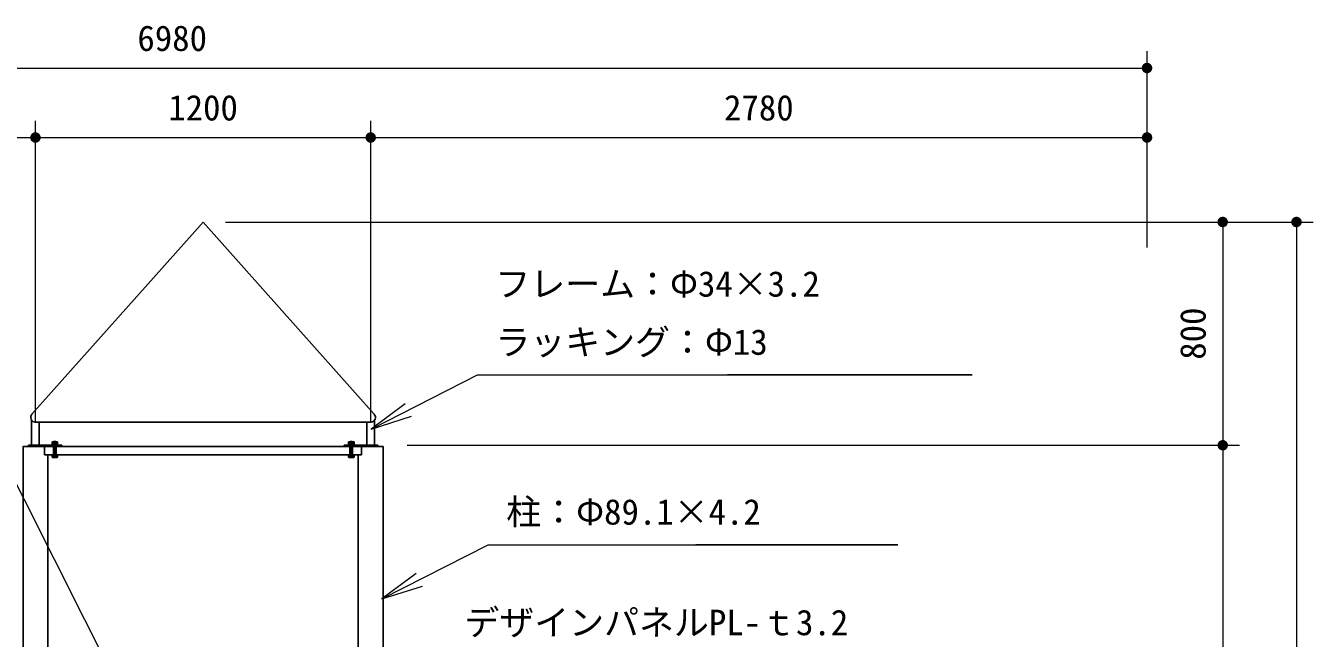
# Model space of a CAD drawing. Units: millimetres at full size, sheet at 1:50. Extents: x 750 to 20250, y 750 to 14100.
# Drawn here: x 5678 to 10287, y 5069 to 7264 of the extents above; entities that cross this region are included whole.
import ezdxf
from ezdxf.enums import TextEntityAlignment as Align

# ---------------------------------------------------------------- set-up
doc = ezdxf.new("R2010")
doc.units = ezdxf.units.MM
doc.header["$LTSCALE"] = 50
for name, color, linetype, lineweight in [('D-STR-DIM\u3000寸法線、寸法値', 7, 'Continuous', 13), ('D-STR-HTXT\u3000旗上げ', 7, 'Continuous', 13), ('D-STR\u3000構造物外形線', 1, 'Continuous', 25)]:
    doc.layers.add(name, color=color, linetype=linetype, lineweight=lineweight)
doc.styles.add('ＭＳ ゴシック', font='')
doc.styles.get('ＭＳ ゴシック').set_extended_font_data('MS Gothic')

# ---------------------------------------------------------------- blocks, each defined once
blk = doc.blocks.new('filled_dot')
at = {"color": 0, "linetype": 'Continuous', "lineweight": -2, "const_width": 1.25}
blk.add_lwpolyline([(-0.625, 0, 1), (0.625, 0, 1)], format="xyb", close=True, dxfattribs=at)
blk = doc.blocks.new('open_arrow')
at = {"color": 0, "linetype": 'Continuous', "lineweight": -2}
blk.add_lwpolyline([(7.5, 1.25), (0, 0), (7.5, -1.25)], dxfattribs=at)

msp = doc.modelspace()

# ---------------------------------------------------------------- linework, layer by layer
at = {"layer": 'D-STR-DIM\u3000寸法線、寸法値'}
for p, q in [((9692.03, 6469.1), (9692.03, 7172.36)), ((2713.05, 7112.36), (9692.03, 7112.36)), ((5713.05, 5840.65), (5713.05, 6923.37)), ((5713.05, 5840.65), (5713.05, 6923.37)), ((6913.05, 5840.65), (6913.05, 6923.37)), ((6913.05, 5840.65), (6913.05, 6923.37)), ((9692.03, 6469.1), (9692.03, 6923.37)), ((3913.05, 6863.37), (5713.05, 6863.37)), ((5713.05, 6863.37), (6913.05, 6863.37)), ((6913.05, 6863.37), (9692.03, 6863.37)), ((6393.05, 6560.65), (10022.99, 6560.65)), ((6393.05, 6560.65), (10287.06, 6560.65)), ((9962.99, 6560.65), (9962.99, 5760.65)), ((10227.06, 6560.65), (10227.06, 2360.65)), ((7043.85, 5760.65), (10022.99, 5760.65)), ((7043.85, 5760.65), (10022.99, 5760.65)), ((9962.99, 5760.65), (9962.99, 3860.65))]:
    msp.add_line(p, q, dxfattribs=at)
at = {"layer": 'D-STR-HTXT\u3000旗上げ'}
for points in [[(5996.86, 4920.93), (5241.22, 6424.84), (5221.22, 6424.84), (3307.51, 6424.84), (4264.36, 6424.84)], [(6914.49, 5818.81), (7295.08, 6012.88), (7315.08, 6012.88), (9065.72, 6012.88), (8190.4, 6012.88)], [(6953.4, 5210.28), (7333.99, 5404.35), (7353.99, 5404.35), (8799.43, 5404.35), (8076.71, 5404.35)]]:
    msp.add_lwpolyline(points, dxfattribs=at)
at = {"layer": 'D-STR\u3000構造物外形線'}
for p, q in [((6313.05, 6560.65), (5700.35, 5871.95)), ((6313.05, 6560.65), (6925.75, 5871.95)), ((5699.45, 5760.65), (5699.45, 5850.45)), ((5713.05, 5843.65), (6913.05, 5843.65)), ((5726.65, 5760.65), (5726.65, 5843.65)), ((6899.45, 5760.65), (6899.45, 5843.65)), ((6926.65, 5760.65), (6926.65, 5850.45)), ((5772.1, 5762.65), (5772.1, 5760.65)), ((5793.1, 5762.65), (5772.1, 5762.65)), ((5772.78, 5772.35), (5774.52, 5773.15)), ((5772.78, 5765.15), (5772.78, 5772.35)), ((5792.41, 5765.15), (5772.78, 5765.15)), ((5773.8, 5765.15), (5773.8, 5762.65)), ((5790.67, 5773.15), (5774.52, 5773.15)), ((5779.1, 5774.15), (5777.6, 5772.65)), ((5777.6, 5726.15), (5777.6, 5772.65)), ((5787.6, 5772.65), (5777.6, 5772.65)), ((5777.69, 5765.15), (5777.69, 5772.35)), ((5778.41, 5748.15), (5778.41, 5773.46)), ((5786.1, 5774.15), (5779.1, 5774.15)), ((5781.16, 5765.15), (5782.6, 5762.65)), ((5782.6, 5715.75), (5782.6, 5775.55)), ((5782.6, 5759.05), (5782.6, 5774.75)), ((5782.6, 5765.15), (5784.04, 5762.65)), ((5786.1, 5774.15), (5787.6, 5772.65)), ((5786.79, 5748.15), (5786.79, 5773.46)), ((5787.51, 5765.15), (5787.51, 5772.35)), ((5787.6, 5726.15), (5787.6, 5772.65)), ((5792.41, 5772.35), (5790.67, 5773.15)), ((5791.4, 5765.15), (5791.4, 5762.65)), ((5792.41, 5765.15), (5792.41, 5772.35)), ((5793.1, 5762.65), (5793.1, 5760.65)), ((6833, 5762.65), (6833, 5760.65)), ((6833, 5762.65), (6854, 5762.65)), ((6833.68, 5772.35), (6835.42, 5773.15)), ((6833.68, 5765.15), (6833.68, 5772.35)), ((6833.68, 5765.15), (6853.31, 5765.15)), ((6834.7, 5765.15), (6834.7, 5762.65)), ((6835.42, 5773.15), (6851.57, 5773.15)), ((6840, 5774.15), (6838.5, 5772.65)), ((6838.5, 5726.15), (6838.5, 5772.65)), ((6838.5, 5772.65), (6848.5, 5772.65)), ((6838.59, 5765.15), (6838.59, 5772.35)), ((6839.31, 5748.15), (6839.31, 5773.46)), ((6840, 5774.15), (6847, 5774.15)), ((6843.5, 5765.15), (6842.06, 5762.65)), ((6843.5, 5715.75), (6843.5, 5775.55)), ((6843.5, 5759.05), (6843.5, 5774.75)), ((6844.94, 5765.15), (6843.5, 5762.65)), ((6847, 5774.15), (6848.5, 5772.65)), ((6847.69, 5748.15), (6847.69, 5773.46)), ((6848.41, 5765.15), (6848.41, 5772.35)), ((6848.5, 5726.15), (6848.5, 5772.65)), ((6853.31, 5772.35), (6851.57, 5773.15)), ((6852.3, 5765.15), (6852.3, 5762.65)), ((6853.31, 5765.15), (6853.31, 5772.35)), ((6854, 5762.65), (6854, 5760.65)), ((5688.05, 5760.65), (5807.6, 5760.65)), ((5688.05, 5756.15), (5688.05, 5760.65)), ((5745.98, 5726.15), (5745.98, 5756.15)), ((5745.98, 5726.15), (6880.11, 5726.15)), ((5757.6, 5726.15), (5757.6, 3830.65)), ((5793.1, 5760.65), (5772.1, 5760.65)), ((5793.1, 5726.15), (5772.1, 5726.15)), ((5772.1, 5724.15), (5772.1, 5726.15)), ((5793.1, 5724.15), (5772.1, 5724.15)), ((5772.78, 5724.15), (5772.78, 5717.95)), ((5772.78, 5717.95), (5774.52, 5717.15)), ((5790.67, 5717.15), (5774.52, 5717.15)), ((5778.41, 5748.15), (5777.6, 5746.74)), ((5787.6, 5748.15), (5777.6, 5748.15)), ((5777.69, 5724.15), (5777.69, 5717.95)), ((5786.79, 5748.15), (5787.6, 5746.74)), ((5787.51, 5724.15), (5787.51, 5717.95)), ((5792.41, 5717.95), (5790.67, 5717.15)), ((5792.41, 5724.15), (5792.41, 5717.95)), ((5793.1, 5724.15), (5793.1, 5726.15)), ((5807.6, 5760.65), (5807.6, 5756.15)), ((6938.05, 5760.65), (6818.5, 5760.65)), ((6818.5, 5760.65), (6818.5, 5756.15)), ((6833, 5760.65), (6854, 5760.65)), ((6833, 5726.15), (6854, 5726.15)), ((6833, 5724.15), (6833, 5726.15)), ((6833, 5724.15), (6854, 5724.15)), ((6833.68, 5724.15), (6833.68, 5717.95)), ((6833.68, 5717.95), (6835.42, 5717.15)), ((6835.42, 5717.15), (6851.57, 5717.15)), ((6839.31, 5748.15), (6838.5, 5746.74)), ((6838.5, 5748.15), (6848.5, 5748.15)), ((6838.59, 5724.15), (6838.59, 5717.95)), ((6847.69, 5748.15), (6848.5, 5746.74)), ((6848.41, 5724.15), (6848.41, 5717.95)), ((6853.31, 5717.95), (6851.57, 5717.15)), ((6853.31, 5724.15), (6853.31, 5717.95)), ((6854, 5724.15), (6854, 5726.15)), ((6868.5, 5756.15), (6943.05, 5756.15)), ((6868.5, 3830.65), (6868.5, 5726.15)), ((6880.11, 5726.15), (6880.11, 5756.15)), ((6938.05, 5756.15), (6938.05, 5760.65))]:
    msp.add_line(p, q, dxfattribs=at)
msp.add_lwpolyline([(5668.5, 2360.65), (5668.5, 5756.15), (6957.6, 5756.15), (6957.6, 2360.65)], dxfattribs=at)
for centre, radius, start, end in [((5713.05, 5860.65), 17, 138.34216, 270), ((6913.05, 5860.65), 17, 270, 41.65784), ((5775.24, 5769.3), 3.91, 51.1335, 79.48214), ((5782.6, 5757.7), 15.45, 71.48259, 108.51741), ((5789.96, 5769.3), 3.91, 100.51786, 128.8665), ((6836.14, 5769.3), 3.91, 51.1335, 79.48214), ((6843.5, 5757.7), 15.45, 71.48259, 108.51741), ((6850.86, 5769.3), 3.91, 100.51786, 128.8665), ((5775.24, 5720.99), 3.91, 280.51786, 308.8665), ((5782.6, 5732.6), 15.45, 251.48259, 288.51741), ((5789.96, 5720.99), 3.91, 231.1335, 259.48214), ((6836.14, 5720.99), 3.91, 280.51786, 308.8665), ((6843.5, 5732.6), 15.45, 251.48259, 288.51741), ((6850.86, 5720.99), 3.91, 231.1335, 259.48214)]:
    msp.add_arc(centre, radius, start, end, dxfattribs=at)

# ---------------------------------------------------------------- block references
at = {"layer": 'D-STR-DIM\u3000寸法線、寸法値', "xscale": 15, "yscale": 15}
for p, rotation in [((9692.03, 7112.36), 180), ((5713.05, 6863.37), 180), ((6913.05, 6863.37), 180), ((9692.03, 6863.37), 180), ((9962.99, 6560.65), 270), ((10227.06, 6560.65), 270), ((9962.99, 5760.65), 270), ((9962.99, 5760.65), 90)]:
    msp.add_blockref('filled_dot', p, dxfattribs=dict(at, rotation=rotation))
for p in [(5713.05, 6863.37), (6913.05, 6863.37)]:
    msp.add_blockref('filled_dot', p, dxfattribs=at)
at = {"layer": 'D-STR-HTXT\u3000旗上げ', "xscale": 20, "yscale": 20, "rotation": 27}
for p in [(6914.49, 5818.81), (6953.4, 5210.28)]:
    msp.add_blockref('open_arrow', p, dxfattribs=at)

# ---------------------------------------------------------------- texts
at = {"layer": 'D-STR-DIM\u3000寸法線、寸法値', "style": 'ＭＳ ゴシック'}
for s, p in [('6980', (6202.54, 7219.25)), ('1200', (6313.05, 6970.26)), ('2780', (8302.54, 6970.26))]:
    msp.add_text(s, height=91.64, dxfattribs=at).set_placement(p, align=Align.MIDDLE_CENTER)
msp.add_text('800', height=91.64, rotation=90, dxfattribs=at).set_placement((9856.1, 6160.65), align=Align.MIDDLE_CENTER)
at = {"layer": 'D-STR-HTXT\u3000旗上げ', "style": 'ＭＳ ゴシック'}
for s, p in [('フレーム：Φ34×3.2', (7359.47, 6265.6)), ('ラッキング：Φ13', (7359.47, 6057.27)), ('柱：Φ89.1×4.2', (7398.38, 5448.74)), ('デザインパネルPL-ｔ3.2', (7248.53, 5052.45))]:
    msp.add_text(s, height=91.64, dxfattribs=at).set_placement(p, align=Align.BOTTOM_LEFT)

doc.saveas('drawing.dxf')
